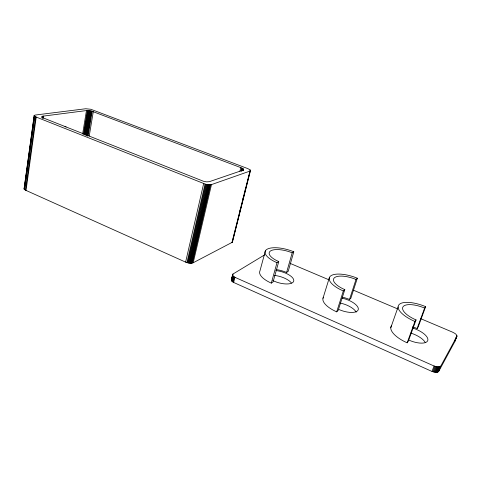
<?xml version="1.0" encoding="UTF-8"?>
<svg xmlns="http://www.w3.org/2000/svg" width="481" height="481" viewBox="0 0 481 481"><rect width="100%" height="100%" fill="white"/><g stroke="black" fill="none" stroke-linecap="round" stroke-linejoin="round"><path stroke-width="0.72" d="M231.656 279.106C230.471 280.76 233.014 282.161 234.265 282.732L431.174 371.079C433.435 371.915 436.754 373.31 438.756 371.32L454.9 341.48L454.707 340.115M250.487 170.454L249.94 171.092L211.478 184.602L208.718 184.8L205.766 184.301L35.636 116.829L34.151 115.542L35.335 115.037L85.738 108.748L90.843 109.277L247.685 168.554L249.988 169.769L250.487 170.454L232.389 242.22L193.2 262.752L191.143 263.215L188.36 262.981L185.618 262.121L25.475 190.175L24.315 189.406L24.224 188.414M232.515 241.739L232.389 242.22M24.05 188.883L34.151 115.542M24.128 189.141L34.289 115.374M24.315 189.406L34.542 115.236M24.603 189.67L34.728 116.378M25.475 190.175L35.636 116.829M26.028 190.404L36.219 117.039M41.943 117.833L42.154 116.354L42.935 116.155L86.466 110.57L91.612 111.099L240.801 167.622C241.57 167.905 244.697 169.156 243.001 170.16L209.367 181.668L206.626 181.854L203.703 181.355L43.873 118.164C43.254 117.965 40.981 117.166 42.154 116.354M42.623 118.374L42.935 116.155M43.146 118.32L43.458 116.107M82.63 134.043L86.466 110.57M83.496 134.235L87.386 110.522M84.031 134.235L87.921 110.534M84.602 134.259L88.498 110.57M85.083 135.053L89.099 110.63M85.702 135.125L89.725 110.714M86.327 135.227L90.362 110.822M86.953 135.347L90.993 110.949M87.44 136.231L91.612 111.099M88.155 135.654L92.208 111.261M89.225 136.021L93.296 111.616M185.618 262.121L203.649 183.622M186.935 262.62L205.032 184.097M187.638 262.818L205.766 184.301M188.36 262.981L206.517 184.476M189.081 263.107L207.269 184.62M189.797 263.185L208.002 184.728M190.488 263.221L208.718 184.8M191.143 263.215L209.385 184.836M191.751 263.161L210.011 184.83M192.304 263.065L210.57 184.788M193.2 262.752L211.478 184.602M239.905 171.248L240.801 167.622M241.179 170.995L241.895 168.097M241.642 171.248L242.364 168.344M242.22 170.773L242.761 168.59M242.725 170.292L243.085 168.837M242.971 170.533L243.332 169.078M243.133 170.761L243.494 169.306M231.932 242.598L249.94 171.092M239.809 211.412L240.356 209.235M241.27 205.603L241.817 203.421M242.737 199.789L243.284 197.613M244.198 193.981L244.745 191.799M245.112 190.35L245.659 188.167M249.867 171.464L250.234 170.009M232.636 240.747L250.222 170.965M231.301 279.984L232.96 274.038L264.658 254.858M231.842 278.385L232.96 274.038M231.373 280.327L232.75 274.296M231.535 280.676L232.678 275.234M231.794 281.036L233.105 275.938L232.846 275.583M232.143 281.397L233.453 276.298L233.105 275.938M232.57 281.752L233.88 276.653L233.453 276.298M233.069 282.1L234.385 276.996L233.88 276.653M233.64 282.425L234.956 277.321L234.385 276.996M265.374 250.896L259.962 270.869A21.05 8.405 16.1 0 0 271.308 283.117L273.076 281.89L278.758 261.544A17.021 6.343 15.9 0 1 270.575 250.914A17.021 6.343 15.9 0 1 292.189 252.832L293.789 251.791L288.197 271.344L286.586 272.468A16.841 6.722 16.1 0 0 276.377 269.594M271.308 283.117L277.002 262.68L278.758 261.544M286.586 272.468L292.189 252.832M322.979 298.292L329.293 277.886M323.454 297.228A22.096 8.923 18.6 0 0 336.682 311.844L343.344 290.957L344.811 289.628A17.869 6.734 18.2 0 1 334.391 277.79A17.869 6.734 18.2 0 1 356.006 279.443L357.341 278.228A22.342 8.424 18.2 0 0 330.363 276.184A22.342 8.424 18.2 0 0 343.344 290.957M344.811 289.628L338.167 310.413L336.682 311.844M342.4 297.15A17.671 7.137 18.6 0 1 349.513 299.495L356.006 279.443M357.341 278.228L350.865 298.19L349.513 299.495M420.568 318.608L452.326 332.052C454.052 332.978 457.106 334.115 456.854 336.49L440.855 365.921C438.834 367.881 435.527 366.474 433.255 365.65L234.956 277.321M390.764 327.789L398.1 306.944M391.612 325.511A23.473 9.392 21.2 0 0 407.16 342.803L414.929 321.47L416.053 319.913A18.993 7.095 20.7 0 1 403.072 306.716A18.993 7.095 20.7 0 1 424.627 308.056L425.643 306.644A23.743 8.874 20.7 0 0 398.749 304.99A23.743 8.874 20.7 0 0 414.929 321.47M416.053 319.913L408.315 341.149L407.16 342.803M412.626 326.87A18.777 7.51 21.2 0 1 417.117 328.529L424.627 308.056M425.643 306.644L418.163 327.026L417.117 328.529M431.992 371.422L434.078 365.993M432.822 371.711L434.914 366.281M433.652 371.951L435.744 366.522M434.463 372.126L436.556 366.702M435.239 372.246L437.331 366.823M435.966 372.3L438.065 366.877M436.64 372.288L438.738 366.871M437.241 372.216L439.339 366.799M437.758 372.078L439.862 366.666M438.191 371.879L440.289 366.468M438.528 371.627L440.626 366.221M455.146 339.881L456.848 335.516M455.002 340.861L456.95 335.87M455.002 341.185L456.95 336.195M290.103 263.366L328.763 279.732M353.613 290.259L397.793 308.964M65.019 126.467A7.455 4.576 -68.7 0 1 66.089 126.996M277.002 262.68A21.278 7.93 15.9 0 1 266.811 249.411A21.278 7.93 15.9 0 1 293.789 251.791M275.872 270.569A14.31 5.712 16.1 0 1 293.699 281.193A14.31 5.712 16.1 0 1 272.823 280.549M342.015 298.142A15.019 6.067 18.6 0 1 358.261 309.59A15.019 6.067 18.6 0 1 339.051 309.56M412.65 328.018A15.957 6.385 21.2 0 1 427.795 340.44A15.957 6.385 21.2 0 1 409 340.163M340.434 303.102A14.977 6.145 18.7 0 1 356.187 312.145M274.513 275.433A14.274 5.79 16.1 0 1 291.42 283.002M410.81 333.074A15.915 6.469 21.4 0 1 425.354 342.61"/></g></svg>
